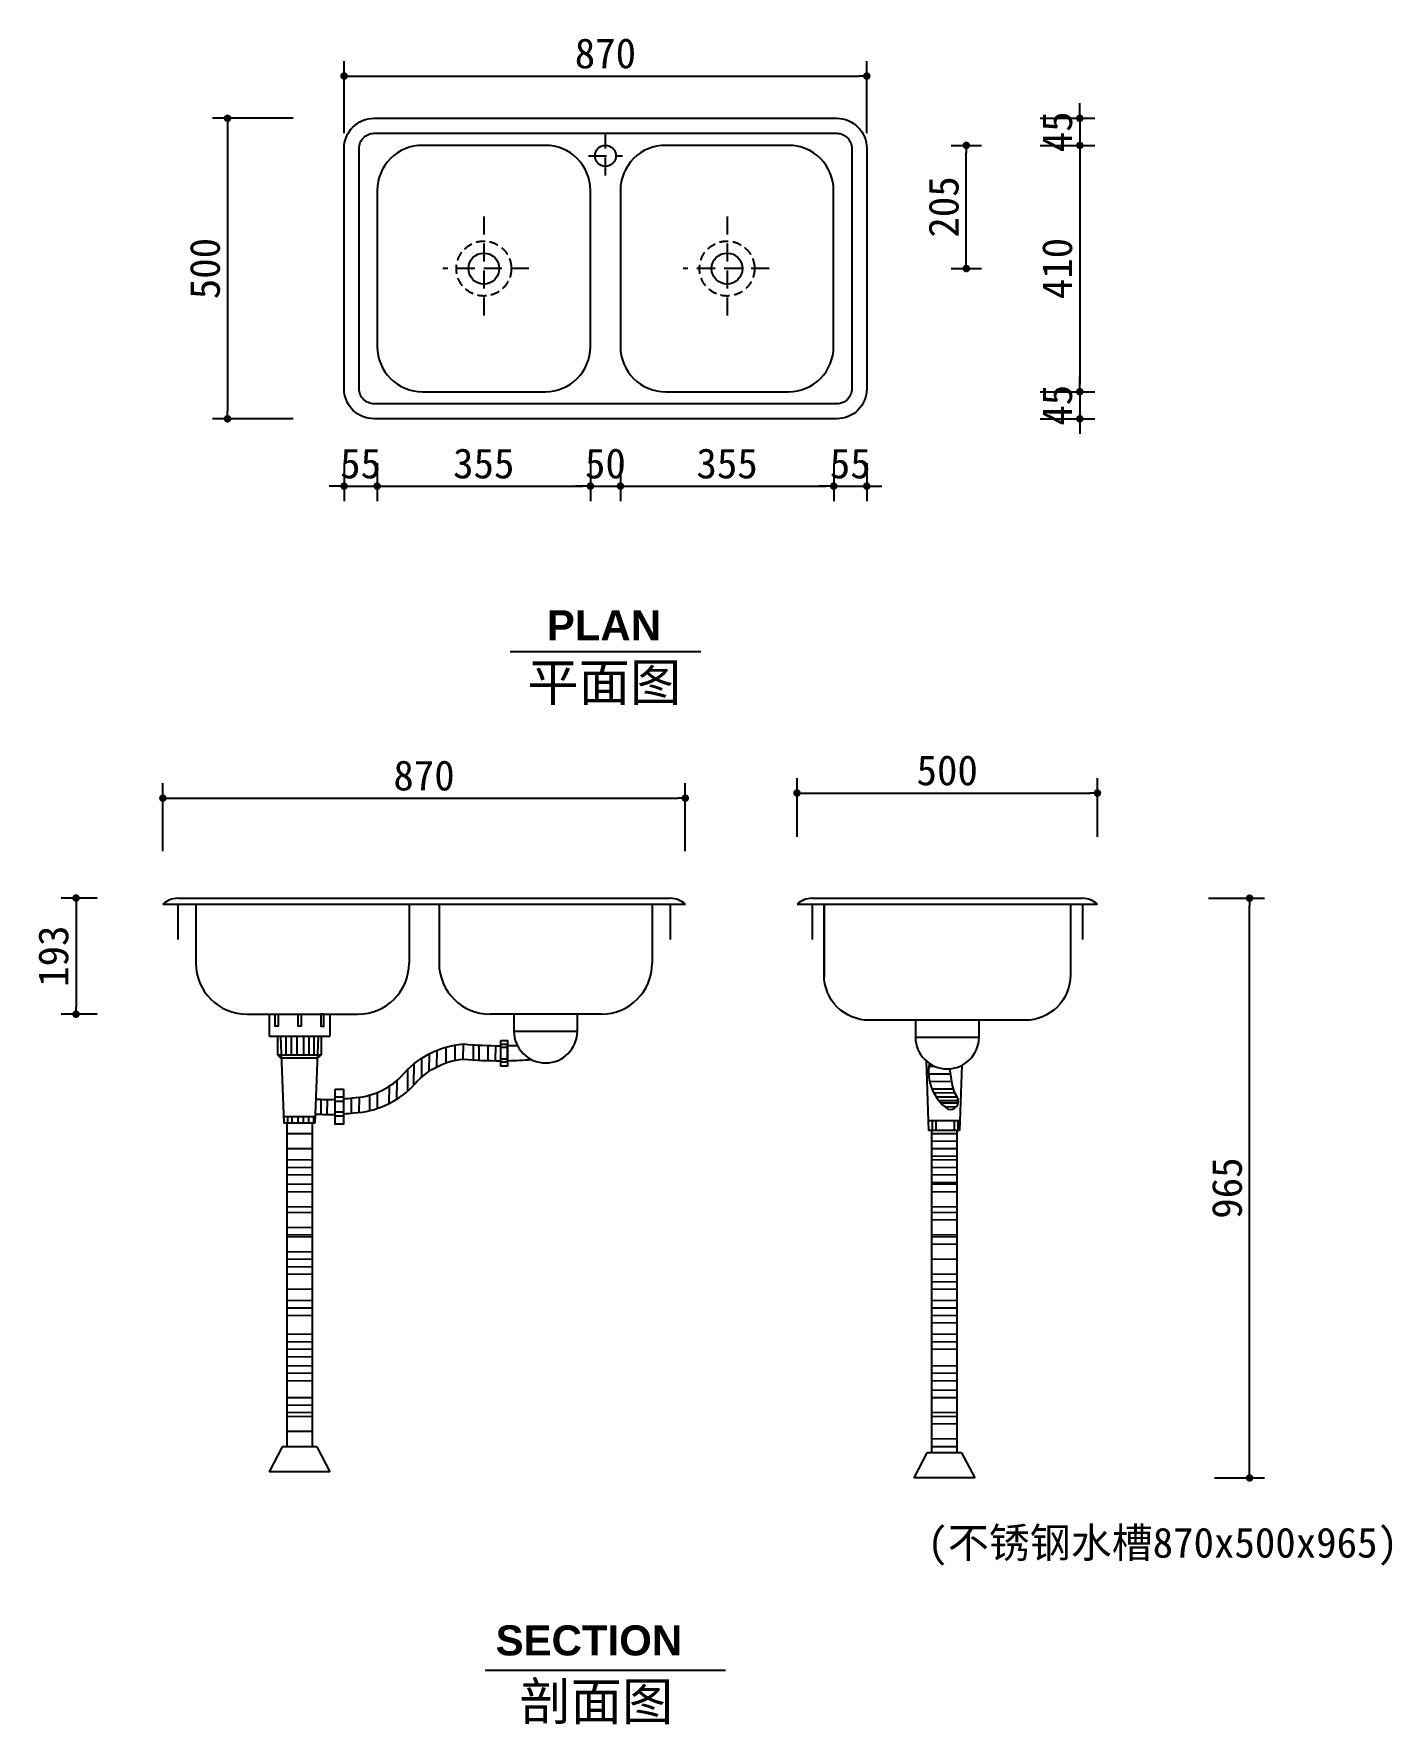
# Model space of a CAD drawing. Extents: x 378 to 2639, y 775 to 3587.
import ezdxf

# ---------------------------------------------------------------- set-up
doc = ezdxf.new("R2010")
doc.units = 0
doc.header["$MEASUREMENT"] = 0
doc.linetypes.add('DASHEDX2', pattern=[1.5, 1, -0.5])
doc.layers.get('0').update_dxf_attribs({"linetype": 'CONTINUOUS'})
doc.layers.get('DEFPOINTS').update_dxf_attribs({"linetype": 'CONTINUOUS'})
for name, color, linetype in [('3', 3, 'CONTINUOUS'), ('4', 4, 'CONTINUOUS'), ('7', 7, 'CONTINUOUS'), ('DIM', 3, 'CONTINUOUS'), ('TEXT', 3, 'CONTINUOUS')]:
    doc.layers.add(name, color=color, linetype=linetype)
doc.styles.add('HT', font='swisseb.ttf')
doc.styles.add('HZ', font='simfang.ttf')
doc.dimstyles.get("Standard").update_dxf_attribs({"dimscale": 50, "dimtxt": 2, "dimasz": 1, "dimexe": 1, "dimexo": 1, "dimgap": 0, "dimtad": 1, "dimtoh": 1, "dimdec": 0, "dimzin": 0, "dimtxsty": 'HZ', "dimblk1": 'DOT', "dimblk2": 'DOT', "dimsah": 1, "dimcen": 0, "dimazin": 3, "dimtfac": 0.5, "dimtdec": 0, "dimtix": 1, "dimtmove": 0, "dimatfit": 3, "dimtolj": 1, "dimtzin": 0})

# ---------------------------------------------------------------- blocks, each defined once
blk = doc.blocks.new('_DOT')
at = {"color": 0, "linetype": 'BYBLOCK'}
blk.add_line((-0.5, 0), (-1, 0), dxfattribs=at)
at = {"color": 0, "linetype": 'BYBLOCK', "const_width": 0.5}
blk.add_lwpolyline([(-0.25, 0, 1), (0.25, 0, 1)], format="xyb", close=True, dxfattribs=at)
blk = doc.blocks.new('*D1')
at = {"linetype": 'BYBLOCK'}
for p, q in [((894.2, 3421.9), (894.2, 3542.2)), ((906.7, 3517.2), (1751.7, 3517.2)), ((1764.2, 3421.9), (1764.2, 3542.2))]:
    blk.add_line(p, q, dxfattribs=at)
at = {"layer": 'DEFPOINTS', "color": 0, "linetype": 'BYBLOCK'}
for p in [(1764.2, 3517.2), (894.2, 3396.9), (1764.2, 3396.9)]:
    blk.add_point(p, dxfattribs=at)
at = {"linetype": 'BYBLOCK', "xscale": 12.5, "yscale": 12.5, "zscale": 12.5, "rotation": 180}
blk.add_blockref('_DOT', (894.2, 3517.2), dxfattribs=at)
at = {"linetype": 'BYBLOCK', "xscale": 12.5, "yscale": 12.5, "zscale": 12.5}
blk.add_blockref('_DOT', (1764.2, 3517.2), dxfattribs=at)
at = {"linetype": 'BYBLOCK', "insert": (1329.2, 3554.7), "char_height": 50, "attachment_point": 5, "style": 'HZ'}
blk.add_mtext('\\A1;870', dxfattribs=at)
blk = doc.blocks.new('*D13')
at = {"linetype": 'BYBLOCK'}
for p, q in [((592.6, 2227.5), (592.6, 2340.7)), ((1462.1, 2227.5), (1462.1, 2340.7)), ((605.1, 2315.7), (1449.6, 2315.7))]:
    blk.add_line(p, q, dxfattribs=at)
at = {"layer": 'DEFPOINTS', "color": 0, "linetype": 'BYBLOCK'}
for p in [(1462.1, 2315.7), (592.6, 2202.5), (1462.1, 2202.5)]:
    blk.add_point(p, dxfattribs=at)
at = {"linetype": 'BYBLOCK', "xscale": 12.5, "yscale": 12.5, "zscale": 12.5, "rotation": 180}
blk.add_blockref('_DOT', (592.6, 2315.7), dxfattribs=at)
at = {"linetype": 'BYBLOCK', "xscale": 12.5, "yscale": 12.5, "zscale": 12.5}
blk.add_blockref('_DOT', (1462.1, 2315.7), dxfattribs=at)
at = {"linetype": 'BYBLOCK', "insert": (1027.3, 2353.2), "char_height": 50, "attachment_point": 5, "style": 'HZ'}
blk.add_mtext('\\A1;870', dxfattribs=at)
blk = doc.blocks.new('*D8')
at = {"linetype": 'BYBLOCK'}
for p, q in [((1304.2, 2873.2), (1304.2, 2809.9)), ((961.7, 2834.9), (1291.7, 2834.9))]:
    blk.add_line(p, q, dxfattribs=at)
at = {"layer": 'DEFPOINTS', "color": 0, "linetype": 'BYBLOCK'}
for p in [(949.2, 2898.2), (1304.2, 2898.2), (1304.2, 2834.9)]:
    blk.add_point(p, dxfattribs=at)
at = {"linetype": 'BYBLOCK', "xscale": 12.5, "yscale": 12.5, "zscale": 12.5, "rotation": 180}
blk.add_blockref('_DOT', (949.2, 2834.9), dxfattribs=at)
at = {"linetype": 'BYBLOCK', "xscale": 12.5, "yscale": 12.5, "zscale": 12.5}
blk.add_blockref('_DOT', (1304.2, 2834.9), dxfattribs=at)
at = {"linetype": 'BYBLOCK', "insert": (1126.7, 2872.4), "char_height": 50, "attachment_point": 5, "style": 'HZ'}
blk.add_mtext('\\A1;355', dxfattribs=at)
blk = doc.blocks.new('*D5')
at = {"linetype": 'BYBLOCK'}
for p, q in [((809.4, 3446.9), (675.3, 3446.9)), ((700.3, 3434.4), (700.3, 2959.4)), ((809.4, 2946.9), (675.3, 2946.9))]:
    blk.add_line(p, q, dxfattribs=at)
at = {"layer": 'DEFPOINTS', "color": 0, "linetype": 'BYBLOCK'}
for p in [(834.4, 3446.9), (700.3, 2946.9), (834.4, 2946.9)]:
    blk.add_point(p, dxfattribs=at)
at = {"linetype": 'BYBLOCK', "xscale": 12.5, "yscale": 12.5, "zscale": 12.5}
for p, rotation in [((700.3, 3446.9), 90), ((700.3, 2946.9), 270)]:
    blk.add_blockref('_DOT', p, dxfattribs=dict(at, rotation=rotation))
at = {"linetype": 'BYBLOCK', "insert": (662.8, 3196.9), "char_height": 50, "attachment_point": 5, "rotation": 90, "style": 'HZ'}
blk.add_mtext('\\A1;500', dxfattribs=at)
blk = doc.blocks.new('*D7')
at = {"linetype": 'BYBLOCK'}
for p, q in [((894.2, 2873.2), (894.2, 2809.9)), ((949.2, 2873.2), (949.2, 2809.9)), ((881.7, 2834.9), (869.2, 2834.9)), ((894.2, 2834.9), (949.2, 2834.9)), ((961.7, 2834.9), (974.2, 2834.9))]:
    blk.add_line(p, q, dxfattribs=at)
at = {"layer": 'DEFPOINTS', "color": 0, "linetype": 'BYBLOCK'}
for p in [(894.2, 2898.2), (949.2, 2898.2), (949.2, 2834.9)]:
    blk.add_point(p, dxfattribs=at)
at = {"linetype": 'BYBLOCK', "xscale": 12.5, "yscale": 12.5, "zscale": 12.5}
blk.add_blockref('_DOT', (894.2, 2834.9), dxfattribs=at)
at = {"linetype": 'BYBLOCK', "xscale": 12.5, "yscale": 12.5, "zscale": 12.5, "rotation": 180}
blk.add_blockref('_DOT', (949.2, 2834.9), dxfattribs=at)
at = {"linetype": 'BYBLOCK', "insert": (921.7, 2872.4), "char_height": 50, "attachment_point": 5, "style": 'HZ'}
blk.add_mtext('\\A1;55', dxfattribs=at)
blk = doc.blocks.new('*D15')
at = {"linetype": 'BYBLOCK'}
for p, q in [((2332.9, 2149.2), (2426.4, 2149.2)), ((2401.4, 1197.1), (2401.4, 2136.7)), ((2342.9, 1184.6), (2426.4, 1184.6))]:
    blk.add_line(p, q, dxfattribs=at)
at = {"layer": 'DEFPOINTS', "color": 0, "linetype": 'BYBLOCK'}
for p in [(2307.9, 2149.2), (2401.4, 2149.2), (2317.9, 1184.6)]:
    blk.add_point(p, dxfattribs=at)
at = {"linetype": 'BYBLOCK', "xscale": 12.5, "yscale": 12.5, "zscale": 12.5}
for p, rotation in [((2401.4, 2149.2), 90), ((2401.4, 1184.6), 270)]:
    blk.add_blockref('_DOT', p, dxfattribs=dict(at, rotation=rotation))
at = {"linetype": 'BYBLOCK', "insert": (2363.9, 1666.9), "char_height": 50, "attachment_point": 5, "rotation": 90, "style": 'HZ'}
blk.add_mtext('\\A1;965', dxfattribs=at)
blk = doc.blocks.new('*D12')
at = {"linetype": 'BYBLOCK'}
for p, q in [((1648.1, 2251.6), (1648.1, 2349.2)), ((2148.1, 2251.6), (2148.1, 2349.2)), ((1660.6, 2324.2), (2135.6, 2324.2))]:
    blk.add_line(p, q, dxfattribs=at)
at = {"layer": 'DEFPOINTS', "color": 0, "linetype": 'BYBLOCK'}
for p in [(2148.1, 2324.2), (1648.1, 2226.6), (2148.1, 2226.6)]:
    blk.add_point(p, dxfattribs=at)
at = {"linetype": 'BYBLOCK', "xscale": 12.5, "yscale": 12.5, "zscale": 12.5, "rotation": 180}
blk.add_blockref('_DOT', (1648.1, 2324.2), dxfattribs=at)
at = {"linetype": 'BYBLOCK', "xscale": 12.5, "yscale": 12.5, "zscale": 12.5}
blk.add_blockref('_DOT', (2148.1, 2324.2), dxfattribs=at)
at = {"linetype": 'BYBLOCK', "insert": (1898.1, 2361.7), "char_height": 50, "attachment_point": 5, "style": 'HZ'}
blk.add_mtext('\\A1;500', dxfattribs=at)
blk = doc.blocks.new('*D10')
at = {"linetype": 'BYBLOCK'}
for p, q in [((1354.2, 2873.2), (1354.2, 2809.9)), ((1709.2, 2873.2), (1709.2, 2809.9)), ((1366.7, 2834.9), (1696.7, 2834.9))]:
    blk.add_line(p, q, dxfattribs=at)
at = {"layer": 'DEFPOINTS', "color": 0, "linetype": 'BYBLOCK'}
for p in [(1354.2, 2898.2), (1709.2, 2898.2), (1709.2, 2834.9)]:
    blk.add_point(p, dxfattribs=at)
at = {"linetype": 'BYBLOCK', "xscale": 12.5, "yscale": 12.5, "zscale": 12.5, "rotation": 180}
blk.add_blockref('_DOT', (1354.2, 2834.9), dxfattribs=at)
at = {"linetype": 'BYBLOCK', "xscale": 12.5, "yscale": 12.5, "zscale": 12.5}
blk.add_blockref('_DOT', (1709.2, 2834.9), dxfattribs=at)
at = {"linetype": 'BYBLOCK', "insert": (1531.7, 2872.4), "char_height": 50, "attachment_point": 5, "style": 'HZ'}
blk.add_mtext('\\A1;355', dxfattribs=at)
blk = doc.blocks.new('*D9')
at = {"linetype": 'BYBLOCK'}
for p, q in [((1354.2, 2873.2), (1354.2, 2809.9)), ((1291.7, 2834.9), (1279.2, 2834.9)), ((1304.2, 2834.9), (1354.2, 2834.9)), ((1366.7, 2834.9), (1379.2, 2834.9))]:
    blk.add_line(p, q, dxfattribs=at)
at = {"layer": 'DEFPOINTS', "color": 0, "linetype": 'BYBLOCK'}
for p in [(1304.2, 2898.2), (1354.2, 2898.2), (1354.2, 2834.9)]:
    blk.add_point(p, dxfattribs=at)
at = {"linetype": 'BYBLOCK', "xscale": 12.5, "yscale": 12.5, "zscale": 12.5}
blk.add_blockref('_DOT', (1304.2, 2834.9), dxfattribs=at)
at = {"linetype": 'BYBLOCK', "xscale": 12.5, "yscale": 12.5, "zscale": 12.5, "rotation": 180}
blk.add_blockref('_DOT', (1354.2, 2834.9), dxfattribs=at)
at = {"linetype": 'BYBLOCK', "insert": (1329.2, 2872.4), "char_height": 50, "attachment_point": 5, "style": 'HZ'}
blk.add_mtext('\\A1;50', dxfattribs=at)
blk = doc.blocks.new('*D11')
at = {"linetype": 'BYBLOCK'}
for p, q in [((1709.2, 2873.2), (1709.2, 2809.9)), ((1764.2, 2873.2), (1764.2, 2809.9)), ((1696.7, 2834.9), (1684.2, 2834.9)), ((1709.2, 2834.9), (1764.2, 2834.9)), ((1776.7, 2834.9), (1789.2, 2834.9))]:
    blk.add_line(p, q, dxfattribs=at)
at = {"layer": 'DEFPOINTS', "color": 0, "linetype": 'BYBLOCK'}
for p in [(1709.2, 2898.2), (1764.2, 2898.2), (1764.2, 2834.9)]:
    blk.add_point(p, dxfattribs=at)
at = {"linetype": 'BYBLOCK', "xscale": 12.5, "yscale": 12.5, "zscale": 12.5}
blk.add_blockref('_DOT', (1709.2, 2834.9), dxfattribs=at)
at = {"linetype": 'BYBLOCK', "xscale": 12.5, "yscale": 12.5, "zscale": 12.5, "rotation": 180}
blk.add_blockref('_DOT', (1764.2, 2834.9), dxfattribs=at)
at = {"linetype": 'BYBLOCK', "insert": (1736.7, 2872.4), "char_height": 50, "attachment_point": 5, "style": 'HZ'}
blk.add_mtext('\\A1;55', dxfattribs=at)
blk = doc.blocks.new('*D4')
at = {"linetype": 'BYBLOCK'}
for p, q in [((2118.8, 3004.4), (2118.8, 3016.9)), ((2118.8, 2991.9), (2118.8, 2946.9)), ((2052.7, 2946.9), (2143.8, 2946.9)), ((2118.8, 2934.4), (2118.8, 2921.9))]:
    blk.add_line(p, q, dxfattribs=at)
at = {"layer": 'DEFPOINTS', "color": 0, "linetype": 'BYBLOCK'}
for p in [(2027.7, 2991.9), (2027.7, 2946.9), (2118.8, 2946.9)]:
    blk.add_point(p, dxfattribs=at)
at = {"linetype": 'BYBLOCK', "xscale": 12.5, "yscale": 12.5, "zscale": 12.5}
for p, rotation in [((2118.8, 2991.9), 270), ((2118.8, 2946.9), 90)]:
    blk.add_blockref('_DOT', p, dxfattribs=dict(at, rotation=rotation))
at = {"linetype": 'BYBLOCK', "insert": (2081.3, 2969.4), "char_height": 50, "attachment_point": 5, "rotation": 90, "style": 'HZ'}
blk.add_mtext('\\A1;45', dxfattribs=at)
blk = doc.blocks.new('*D3')
at = {"linetype": 'BYBLOCK'}
for p, q in [((2118.8, 3389.4), (2118.8, 3004.4)), ((2052.7, 2991.9), (2143.8, 2991.9))]:
    blk.add_line(p, q, dxfattribs=at)
at = {"layer": 'DEFPOINTS', "color": 0, "linetype": 'BYBLOCK'}
for p in [(2027.7, 3401.9), (2027.7, 2991.9), (2118.8, 2991.9)]:
    blk.add_point(p, dxfattribs=at)
at = {"linetype": 'BYBLOCK', "xscale": 12.5, "yscale": 12.5, "zscale": 12.5}
for p, rotation in [((2118.8, 3401.9), 90), ((2118.8, 2991.9), 270)]:
    blk.add_blockref('_DOT', p, dxfattribs=dict(at, rotation=rotation))
at = {"linetype": 'BYBLOCK', "insert": (2081.3, 3196.9), "char_height": 50, "attachment_point": 5, "rotation": 90, "style": 'HZ'}
blk.add_mtext('\\A1;410', dxfattribs=at)
blk = doc.blocks.new('*D2')
at = {"linetype": 'BYBLOCK'}
for p, q in [((2118.8, 3459.4), (2118.8, 3471.9)), ((2052.7, 3446.9), (2143.8, 3446.9)), ((2118.8, 3446.9), (2118.8, 3401.9)), ((2052.7, 3401.9), (2143.8, 3401.9)), ((2118.8, 3389.4), (2118.8, 3376.9))]:
    blk.add_line(p, q, dxfattribs=at)
at = {"layer": 'DEFPOINTS', "color": 0, "linetype": 'BYBLOCK'}
for p in [(2027.7, 3446.9), (2027.7, 3401.9), (2118.8, 3401.9)]:
    blk.add_point(p, dxfattribs=at)
at = {"linetype": 'BYBLOCK', "xscale": 12.5, "yscale": 12.5, "zscale": 12.5}
for p, rotation in [((2118.8, 3446.9), 270), ((2118.8, 3401.9), 90)]:
    blk.add_blockref('_DOT', p, dxfattribs=dict(at, rotation=rotation))
at = {"linetype": 'BYBLOCK', "insert": (2081.3, 3424.4), "char_height": 50, "attachment_point": 5, "rotation": 90, "style": 'HZ'}
blk.add_mtext('\\A1;45', dxfattribs=at)
blk = doc.blocks.new('*D6')
at = {"linetype": 'BYBLOCK'}
for p, q in [((1904.8, 3401.9), (1954.9, 3401.9)), ((1929.9, 3209.4), (1929.9, 3389.4)), ((1904.8, 3196.9), (1954.9, 3196.9))]:
    blk.add_line(p, q, dxfattribs=at)
at = {"layer": 'DEFPOINTS', "color": 0, "linetype": 'BYBLOCK'}
for p in [(1879.8, 3401.9), (1929.9, 3401.9), (1879.8, 3196.9)]:
    blk.add_point(p, dxfattribs=at)
at = {"linetype": 'BYBLOCK', "xscale": 12.5, "yscale": 12.5, "zscale": 12.5}
for p, rotation in [((1929.9, 3401.9), 90), ((1929.9, 3196.9), 270)]:
    blk.add_blockref('_DOT', p, dxfattribs=dict(at, rotation=rotation))
at = {"linetype": 'BYBLOCK', "insert": (1892.4, 3299.4), "char_height": 50, "attachment_point": 5, "rotation": 90, "style": 'HZ'}
blk.add_mtext('\\A1;205', dxfattribs=at)
blk = doc.blocks.new('*D14')
at = {"linetype": 'BYBLOCK'}
for p, q in [((483.2, 2149.5), (423.1, 2149.5)), ((448.1, 2137), (448.1, 1968.7)), ((483.2, 1956.2), (423.1, 1956.2))]:
    blk.add_line(p, q, dxfattribs=at)
at = {"layer": 'DEFPOINTS', "color": 0, "linetype": 'BYBLOCK'}
for p in [(508.2, 2149.5), (448.1, 1956.2), (508.2, 1956.2)]:
    blk.add_point(p, dxfattribs=at)
at = {"linetype": 'BYBLOCK', "xscale": 12.5, "yscale": 12.5, "zscale": 12.5}
for p, rotation in [((448.1, 2149.5), 90), ((448.1, 1956.2), 270)]:
    blk.add_blockref('_DOT', p, dxfattribs=dict(at, rotation=rotation))
at = {"linetype": 'BYBLOCK', "insert": (410.6, 2052.8), "char_height": 50, "attachment_point": 5, "rotation": 90, "style": 'HZ'}
blk.add_mtext('\\A1;193', dxfattribs=at)

msp = doc.modelspace()

# ---------------------------------------------------------------- linework, layer by layer
at = {"layer": '3', "linetype": 'DASHEDX2', "ltscale": 30}
for p, q in [((1329.2, 3351.5), (1329.2, 3421.9)), ((1301, 3384.4), (1357.8, 3384.4)), ((1126.8, 3283.7), (1126.8, 3106.8)), ((1531.6, 3283.7), (1531.6, 3106.8)), ((1201.9, 3196.9), (1058.8, 3196.9)), ((1601.6, 3196.9), (1458.4, 3196.9))]:
    msp.add_line(p, q, dxfattribs=at)
at = {"layer": '3'}
for p, q in [((797.3, 1919.9), (797.2, 1888.6)), ((806, 1919.9), (806, 1888.6)), ((815.3, 1919.9), (815.3, 1888.6)), ((826.4, 1919.9), (826.4, 1888.6)), ((835.4, 1919.9), (835.3, 1888.6)), ((843.6, 1919.9), (843.6, 1888.6)), ((1036, 1861.3), (1036.3, 1890.4)), ((1048.6, 1868.6), (1048.9, 1894.6)), ((1064.1, 1875.2), (1064.4, 1901.5)), ((1079, 1879.4), (1079.2, 1904.1)), ((1092.7, 1881.5), (1093, 1906.7)), ((1109.5, 1880.3), (1109.8, 1906.1)), ((1118.9, 1879.7), (1119.1, 1905.3)), ((1133.8, 1879.1), (1134.1, 1904.1)), ((1146.3, 1878.8), (1146.6, 1903.8)), ((1154.9, 1906.4), (1166.4, 1906.4)), ((1154.9, 1901.6), (1166.4, 1901.6)), ((1000.2, 1828.3), (1000.6, 1864.6)), ((1010.5, 1838.7), (1010.8, 1873.8)), ((1023.5, 1851.8), (1023.9, 1883.2)), ((1154.9, 1881.8), (1166.4, 1881.8)), ((1155.1, 1876.8), (1166.4, 1876.8)), ((1867.1, 1857.1), (1903.6, 1856.8)), ((1867.7, 1869.6), (1877.2, 1869.5)), ((969.5, 1807.7), (969.8, 1836.6)), ((982.1, 1814.8), (982.4, 1845.6)), ((1868.7, 1844.7), (1905.7, 1844.3)), ((1872.5, 1832.1), (1908.6, 1831.8)), ((855.9, 1789.6), (856.2, 1814.7)), ((866.1, 1789.4), (866.4, 1814.4)), ((879.2, 1819), (893.5, 1819)), ((879.2, 1811.8), (893.5, 1811.8)), ((906.6, 1791.6), (906.8, 1816.8)), ((919.5, 1792.8), (919.8, 1818)), ((936.9, 1795.8), (937.1, 1821.7)), ((949.8, 1799.5), (950.1, 1826.3)), ((1875.4, 1825.9), (1910.9, 1825.5)), ((1879.3, 1819), (1914.6, 1818.6)), ((1883.9, 1812.7), (1915.6, 1812.4)), ((1887.3, 1808.8), (1915.4, 1808.5)), ((1893.8, 1802.5), (1912.9, 1802.3)), ((800, 1786.1), (799.9, 1775)), ((807.5, 1786.1), (807.5, 1775)), ((817.4, 1786.1), (817.4, 1775)), ((826.2, 1786.1), (826.2, 1775)), ((835.1, 1786.1), (835.1, 1775)), ((843.4, 1786.1), (843.4, 1775)), ((879.2, 1793.9), (893.5, 1793.9)), ((879.4, 1787.1), (893.7, 1787.1)), ((1873.1, 1779.4), (1873, 1762.7)), ((1878.9, 1779.4), (1878.9, 1762.7)), ((1909.7, 1779.4), (1909.7, 1762.7)), ((1915.6, 1779.4), (1915.6, 1762.7)), ((799.1, 1758), (841, 1757.5)), ((1872.2, 1758), (1914.1, 1757.5)), ((1872.2, 1745.5), (1914.1, 1745.1)), ((799.1, 1733), (841, 1732.6)), ((1872.2, 1733), (1914.1, 1732.6)), ((1872.2, 1720.5), (1914.1, 1720.1)), ((799.1, 1714.3), (841, 1713.9)), ((799.1, 1701.8), (841, 1701.4)), ((799.1, 1689.3), (841, 1688.9)), ((1872.2, 1714.3), (1914.1, 1713.9)), ((1872.2, 1701.8), (1914.1, 1701.4)), ((1872.2, 1689.3), (1914.1, 1688.9)), ((799.1, 1673.8), (841, 1673.3)), ((799.1, 1661.3), (841, 1660.8)), ((1872.2, 1676.9), (1914.1, 1676.4)), ((1872.2, 1673.8), (1914.1, 1673.3)), ((1872.2, 1661.3), (1914.1, 1660.8)), ((799.1, 1636.3), (841, 1635.9)), ((1872.2, 1636.3), (1914.1, 1635.9)), ((799.1, 1627), (841, 1626.5)), ((1872.2, 1627), (1914.1, 1626.5)), ((1872.2, 1614.5), (1914.1, 1614.1)), ((799.1, 1602), (841, 1601.6)), ((799.1, 1589.5), (841, 1589.1)), ((799.1, 1586.4), (841, 1586)), ((1872.2, 1589.5), (1914.1, 1589.1)), ((1872.2, 1586.4), (1914.1, 1586)), ((799.1, 1561.5), (841, 1561)), ((799.1, 1549), (841, 1548.6)), ((1872.2, 1574), (1914.1, 1573.5)), ((1872.2, 1549), (1914.1, 1548.6)), ((799.1, 1536.5), (841, 1536.1)), ((799.1, 1524), (841, 1523.6)), ((1872.2, 1524), (1914.1, 1523.6)), ((799.1, 1499.1), (841, 1498.7)), ((1872.2, 1511.6), (1914.1, 1511.1)), ((1872.2, 1499.1), (1914.1, 1498.7)), ((799.1, 1480.4), (841, 1479.9)), ((799.1, 1467.9), (841, 1467.5)), ((1872.2, 1480.4), (1914.1, 1479.9)), ((1872.2, 1467.9), (1914.1, 1467.5)), ((799.1, 1455.4), (841, 1455)), ((1872.2, 1455.4), (1914.1, 1455)), ((1872.2, 1443), (1914.1, 1442.5)), ((799.1, 1424.2), (841, 1423.8)), ((799.1, 1411.8), (841, 1411.3)), ((1872.2, 1424.2), (1914.1, 1423.8)), ((1872.2, 1411.8), (1914.1, 1411.3)), ((799.1, 1399.3), (841, 1398.9)), ((799.1, 1386.8), (841, 1386.4)), ((1872.2, 1399.3), (1914.1, 1398.9)), ((799.1, 1371.7), (841, 1371.3)), ((799.1, 1359.3), (841, 1358.8)), ((1872.2, 1371.7), (1914.1, 1371.3)), ((1872.2, 1359.3), (1914.1, 1358.8)), ((799.1, 1346.8), (841, 1346.4)), ((1872.2, 1346.8), (1914.1, 1346.4)), ((1872.2, 1331.2), (1914.1, 1330.8)), ((799.1, 1318.7), (841, 1318.3)), ((799.1, 1306.3), (841, 1305.8)), ((1872.2, 1318.7), (1914.1, 1318.3)), ((799.1, 1293.8), (841, 1293.3)), ((799.1, 1287.5), (841, 1287.1)), ((1872.2, 1293.8), (1914.1, 1293.3)), ((1872.2, 1287.5), (1914.1, 1287.1)), ((1872.2, 1275.1), (1914.1, 1274.6)), ((799.1, 1262.6), (841, 1262.2)), ((1872.2, 1250.1), (1914.1, 1249.7)), ((1914.1, 1236.3), (1872.2, 1236.3))]:
    msp.add_line(p, q, dxfattribs=at)
msp.add_lwpolyline([(944.2, 3421.9), (1714.2, 3421.9, -0.414214), (1739.2, 3396.9), (1739.2, 2996.9, -0.414214), (1714.2, 2971.9), (944.2, 2971.9, -0.414214), (919.2, 2996.9), (919.2, 3396.9, -0.414214)], format="xyb", close=True, dxfattribs=at)
for points in [[(779.7, 1956.2), (784.7, 1956.2), (784.7, 1936.4), (779.7, 1936.4)], [(817.6, 1956.2), (822.7, 1956.2), (822.7, 1936.4), (817.6, 1936.4)], [(860.7, 1956.2), (855.6, 1956.2), (855.6, 1936.4), (860.7, 1936.4)]]:
    msp.add_lwpolyline(points, close=True, dxfattribs=at)
for centre, radius in [((1329.2, 3384.4), 17.5), ((1126.8, 3196.9), 25.7), ((1531.6, 3196.9), 25.7)]:
    msp.add_circle(centre, radius, dxfattribs=at)
at = {"layer": '3', "linetype": 'DASHEDX2', "ltscale": 15}
for centre in [(1126.8, 3196.9), (1531.6, 3196.9)]:
    msp.add_circle(centre, 45.7, dxfattribs=at)
at = {"layer": '4'}
for p, q in [((617.3, 2139.2), (617.3, 2080.7)), ((647.6, 2139.2), (647.6, 2041.2)), ((1002.3, 2139.2), (1002.3, 2041.2)), ((1052.3, 2139.2), (1052.3, 2041.2)), ((1407.1, 2139.2), (1407.1, 2041.2)), ((1437, 2139.2), (1437, 2080.7)), ((1673.1, 2139.2), (1673.1, 2080.7)), ((1693.1, 2139.2), (1693.1, 2018.6)), ((2103.1, 2139.2), (2103.1, 2018.6)), ((2123.1, 2139.2), (2123.1, 2080.7)), ((732.6, 1956.2), (917.3, 1956.2)), ((769.7, 1956.2), (769.7, 1919.9)), ((870.7, 1956.2), (870.7, 1919.9)), ((1322.1, 1956.2), (1137.3, 1956.2)), ((769.7, 1919.9), (870.7, 1919.9))]:
    msp.add_line(p, q, dxfattribs=at)
msp.add_lwpolyline([(1693.1, 2139.2), (2103.1, 2139.2), (2103.1, 2021.2, -0.414214), (2028.1, 1946.2), (1768.1, 1946.2, -0.414214), (1693.1, 2021.2)], format="xyb", close=True, dxfattribs=at)
for centre, start, end in [((732.6, 2041.2), 180, 270), ((917.3, 2041.2), 270, 0), ((1137.3, 2041.2), 180, 270), ((1322.1, 2041.2), 270, 0)]:
    msp.add_arc(centre, 85, start, end, dxfattribs=at)
at = {"layer": '7'}
for p, q in [((592.6, 2139.2), (1462.3, 2139.2)), ((617.3, 2149.2), (1437.1, 2149.2)), ((1648.1, 2139.2), (2148.1, 2139.2)), ((1672.8, 2149.2), (2123.3, 2149.2)), ((783.6, 1919.9), (783.6, 1888.6)), ((788.6, 1919.9), (794.1, 1775)), ((850.9, 1919.9), (845.7, 1775)), ((855.9, 1919.9), (855.9, 1888.6)), ((1176.8, 1928.1), (1282.6, 1928.1)), ((1845.2, 1918.1), (1951, 1918.1)), ((783.6, 1888.6), (855.9, 1888.6)), ((783.6, 1888.6), (788.6, 1883.6)), ((855.9, 1888.6), (850.9, 1883.6)), ((1166.4, 1875.2), (1166.4, 1904.1)), ((788.6, 1883.6), (850.9, 1883.6)), ((1862.9, 1878.6), (1867.2, 1762.7)), ((1922.6, 1871.2), (1918.8, 1762.7)), ((793.5, 1786.1), (846.2, 1786.1)), ((845.7, 1775), (794.1, 1775)), ((799.1, 1775), (799.1, 1236.3)), ((841, 1774), (841, 1236.3)), ((1866.7, 1779.4), (1919.3, 1779.4)), ((1918.8, 1762.7), (1867.2, 1762.7)), ((1872.2, 1762.7), (1872.2, 1226.3)), ((1914.1, 1762.7), (1914.1, 1226.3)), ((791.1, 1236.3), (769.7, 1194.6)), ((849, 1236.3), (791.1, 1236.3)), ((849, 1236.3), (870.7, 1194.6)), ((1864.2, 1226.3), (1842.8, 1184.6)), ((1922.1, 1226.3), (1864.2, 1226.3)), ((1922.1, 1226.3), (1943.8, 1184.6)), ((870.7, 1194.6), (769.7, 1194.6)), ((1943.8, 1184.6), (1842.8, 1184.6))]:
    msp.add_line(p, q, dxfattribs=at)
for points in [[(944.2, 3446.9), (1714.2, 3446.9, -0.414214), (1764.2, 3396.9), (1764.2, 2996.9, -0.414214), (1714.2, 2946.9), (944.2, 2946.9, -0.414214), (894.2, 2996.9), (894.2, 3396.9, -0.414214)], [(1304.2, 3066.9), (1304.2, 3326.9, 0.414214), (1229.2, 3401.9), (1024.5, 3401.9, 0.414214), (949.5, 3326.9), (949.5, 3066.9, 0.414214), (1024.5, 2991.9), (1229.2, 2991.9, 0.414214)], [(1634, 2991.9, 0.414214), (1709, 3066.9), (1709, 3326.9, 0.414214), (1634, 3401.9), (1429.2, 3401.9, 0.414214), (1354.2, 3326.9), (1354.2, 3066.9, 0.414214), (1429.2, 2991.9)]]:
    msp.add_lwpolyline(points, format="xyb", close=True, dxfattribs=at)
for points in [[(1176.8, 1928.1), (1282.6, 1928.1), (1282.6, 1956.2), (1176.8, 1956.2)], [(1845.2, 1918.1), (1951, 1918.1), (1951, 1946.2), (1845.2, 1946.2)], [(1154.9, 1912.6), (1166.4, 1912.6), (1166.4, 1869.6), (1154.9, 1869.6)], [(879.2, 1831.3), (893.5, 1831.3), (893.5, 1773.2), (879.2, 1773.2)]]:
    msp.add_lwpolyline(points, close=True, dxfattribs=at)
for points in [[(893.5, 1815.4, 0.01304), (908.3, 1817, 0.186903), (989.2, 1852.3, -0.203767), (1093, 1906.7, 0.025179), (1154.9, 1903.8, 0.024435)], [(893.5, 1790.4, 0.013757), (910.5, 1792.1, 0.187374), (1007.8, 1835.5, -0.201932), (1093, 1881.6, 0.024263), (1154.9, 1878.8, 0.023547)]]:
    msp.add_lwpolyline(points, format="xyb", dxfattribs=at)
msp.add_lwpolyline([(1915.1, 1817.7), (1912.7, 1821.8), (1910.8, 1825.8), (1909.2, 1829.8), (1908, 1833.6), (1907, 1837.4), (1906.2, 1841.1), (1905.6, 1844.7), (1905, 1848.2), (1904.4, 1851.7), (1903.9, 1855.1), (1903.4, 1858.5), (1902.9, 1861.9), (1902.5, 1865.2)], dxfattribs=at)
for centre, radius, start, end in [((617.4, 2113.3), 35.8, 90.1181, 133.8568), ((1437.3, 2113.3), 35.8, 46.1432, 89.8819), ((1672.9, 2113.3), 35.8, 90.1181, 133.8568), ((2123.3, 2113.3), 35.8, 46.1432, 89.8819), ((1229.7, 1928.1), 52.9, 180, 0), ((1898.1, 1918.1), 52.9, 180, 0), ((1157.1, 2425.1), 521.3, 271.0223, 272.7799), ((1156.5, 2496.3), 617.5, 270.9221, 274.6058), ((1943, 1860.3), 75.9, 169.3479, 234.5376), ((868.3, 2127.6), 313.2, 266.1262, 271.9965), ((1902.9, 1811.6), 13.7, 253.2831, 26.4426), ((868.3, 2127.6), 338.2, 266.2604, 271.8489)]:
    msp.add_arc(centre, radius, start, end, dxfattribs=at)
at = {"layer": 'TEXT', "color": 6}
for p, q in [((1170.6, 2559.6), (1487.8, 2559.6)), ((1129.2, 864.8), (1529.2, 864.8))]:
    msp.add_line(p, q, dxfattribs=at)

# ---------------------------------------------------------------- texts
at = {"layer": 'TEXT', "linetype": 'BYBLOCK'}
for s, height, style, p in [('PLAN', 50, 'HT', (1231.6, 2578.3)), ('平面图', 62.5, 'HZ', (1199.4, 2477.3)), ('SECTION', 50, 'HT', (1146.5, 889.3)), ('剖面图', 62.5, 'HZ', (1186.2, 781.7))]:
    msp.add_text(s, height=height, dxfattribs=dict(at, style=style)).set_placement(p)
at = {"layer": 'TEXT', "style": 'HZ'}
msp.add_text('(不锈钢水槽870x500x965)', height=50, dxfattribs=at).set_placement((1865.1, 1052))

# ---------------------------------------------------------------- dimensions: what is measured, and where the dimension line sits
at = {"layer": 'DIM'}
for base, p1, p2, override, picture, middle in [((1764.2, 3517.2), (894.2, 3396.9), (1764.2, 3396.9), {"dimscale": 25, "dimtxt": 2, "dimasz": 0.5, "dimexe": 1, "dimexo": 1, "dimgap": 0.5, "dimtad": 1, "dimtih": 0, "dimtoh": 0, "dimzin": 8, "dimtxsty": 'HZ', "dimblk1": 'DOT', "dimblk2": 'DOT', "dimsah": 1, "dimcen": 0, "dimclrd": 256, "dimclre": 256, "dimclrt": 256, "dimtfac": 0.5, "dimtofl": 1}, '*D1', (1329.2, 3554.7)), ((949.2, 2834.9), (894.2, 2898.2), (949.2, 2898.2), {"dimscale": 25, "dimtxt": 2, "dimasz": 0.5, "dimexe": 1, "dimexo": 1, "dimgap": 0.5, "dimtad": 1, "dimtih": 0, "dimtoh": 0, "dimzin": 8, "dimtxsty": 'HZ', "dimblk1": 'DOT', "dimblk2": 'DOT', "dimsah": 1, "dimcen": 0, "dimclrd": 256, "dimclre": 256, "dimclrt": 256, "dimtfac": 0.5, "dimtofl": 1}, '*D7', (921.7, 2872.4)), ((1304.2, 2834.9), (949.2, 2898.2), (1304.2, 2898.2), {"dimscale": 25, "dimtxt": 2, "dimasz": 0.5, "dimexe": 1, "dimexo": 1, "dimgap": 0.5, "dimtad": 1, "dimtih": 0, "dimtoh": 0, "dimzin": 8, "dimtxsty": 'HZ', "dimblk1": 'DOT', "dimblk2": 'DOT', "dimsah": 1, "dimcen": 0, "dimse1": 1, "dimclrd": 256, "dimclre": 256, "dimclrt": 256, "dimtfac": 0.5, "dimtofl": 1}, '*D8', (1126.7, 2872.4)), ((1354.2, 2834.9), (1304.2, 2898.2), (1354.2, 2898.2), {"dimscale": 25, "dimtxt": 2, "dimasz": 0.5, "dimexe": 1, "dimexo": 1, "dimgap": 0.5, "dimtad": 1, "dimtih": 0, "dimtoh": 0, "dimzin": 8, "dimtxsty": 'HZ', "dimblk1": 'DOT', "dimblk2": 'DOT', "dimsah": 1, "dimcen": 0, "dimse1": 1, "dimclrd": 256, "dimclre": 256, "dimclrt": 256, "dimtfac": 0.5, "dimtofl": 1}, '*D9', (1329.2, 2872.4)), ((1709.2, 2834.9), (1354.2, 2898.2), (1709.2, 2898.2), {"dimscale": 25, "dimtxt": 2, "dimasz": 0.5, "dimexe": 1, "dimexo": 1, "dimgap": 0.5, "dimtad": 1, "dimtih": 0, "dimtoh": 0, "dimzin": 8, "dimtxsty": 'HZ', "dimblk1": 'DOT', "dimblk2": 'DOT', "dimsah": 1, "dimcen": 0, "dimclrd": 256, "dimclre": 256, "dimclrt": 256, "dimtfac": 0.5, "dimtofl": 1}, '*D10', (1531.7, 2872.4)), ((1764.2, 2834.9), (1709.2, 2898.2), (1764.2, 2898.2), {"dimscale": 25, "dimtxt": 2, "dimasz": 0.5, "dimexe": 1, "dimexo": 1, "dimgap": 0.5, "dimtad": 1, "dimtih": 0, "dimtoh": 0, "dimzin": 8, "dimtxsty": 'HZ', "dimblk1": 'DOT', "dimblk2": 'DOT', "dimsah": 1, "dimcen": 0, "dimclrd": 256, "dimclre": 256, "dimclrt": 256, "dimtfac": 0.5, "dimtofl": 1}, '*D11', (1736.7, 2872.4)), ((2148.1, 2324.2), (1648.1, 2226.6), (2148.1, 2226.6), {"dimscale": 25, "dimtxt": 2, "dimasz": 0.5, "dimexe": 1, "dimexo": 1, "dimgap": 0.5, "dimtad": 1, "dimtih": 0, "dimtoh": 0, "dimzin": 8, "dimtxsty": 'HZ', "dimblk1": 'DOT', "dimblk2": 'DOT', "dimsah": 1, "dimcen": 0, "dimclrd": 256, "dimclre": 256, "dimclrt": 256, "dimtfac": 0.5, "dimtofl": 1}, '*D12', (1898.1, 2361.7))]:
    dim = msp.add_linear_dim(base=base, p1=p1, p2=p2, dimstyle='STANDARD', override=override, dxfattribs=at)
    dim.commit()
    dim.dimension.update_dxf_attribs({"geometry": picture, "text_midpoint": middle})
for base, p1, p2, override, picture, middle in [((2118.8, 3401.9), (2027.7, 3446.9), (2027.7, 3401.9), {"dimscale": 25, "dimtxt": 2, "dimasz": 0.5, "dimexe": 1, "dimexo": 1, "dimgap": 0.5, "dimtad": 1, "dimtih": 0, "dimtoh": 0, "dimzin": 8, "dimtxsty": 'HZ', "dimblk1": 'DOT', "dimblk2": 'DOT', "dimsah": 1, "dimcen": 0, "dimclrd": 256, "dimclre": 256, "dimclrt": 256, "dimtfac": 0.5, "dimtofl": 1}, '*D2', (2081.3, 3424.4)), ((700.3, 2946.9), (834.4, 3446.9), (834.4, 2946.9), {"dimscale": 25, "dimtxt": 2, "dimasz": 0.5, "dimexe": 1, "dimexo": 1, "dimgap": 0.5, "dimtad": 1, "dimtih": 0, "dimtoh": 0, "dimzin": 8, "dimtxsty": 'HZ', "dimblk1": 'DOT', "dimblk2": 'DOT', "dimsah": 1, "dimcen": 0, "dimclrd": 256, "dimclre": 256, "dimclrt": 256, "dimtfac": 0.5, "dimtofl": 1}, '*D5', (662.8, 3196.9)), ((1929.9, 3401.9), (1879.8, 3196.9), (1879.8, 3401.9), {"dimscale": 25, "dimtxt": 2, "dimasz": 0.5, "dimexe": 1, "dimexo": 1, "dimgap": 0.5, "dimtad": 1, "dimtih": 0, "dimtoh": 0, "dimzin": 8, "dimtxsty": 'HZ', "dimblk1": 'DOT', "dimblk2": 'DOT', "dimsah": 1, "dimcen": 0, "dimclrd": 256, "dimclre": 256, "dimclrt": 256, "dimtfac": 0.5, "dimtofl": 1}, '*D6', (1892.4, 3299.4)), ((2118.8, 2991.9), (2027.7, 3401.9), (2027.7, 2991.9), {"dimscale": 25, "dimtxt": 2, "dimasz": 0.5, "dimexe": 1, "dimexo": 1, "dimgap": 0.5, "dimtad": 1, "dimtih": 0, "dimtoh": 0, "dimzin": 8, "dimtxsty": 'HZ', "dimblk1": 'DOT', "dimblk2": 'DOT', "dimsah": 1, "dimcen": 0, "dimse1": 1, "dimclrd": 256, "dimclre": 256, "dimclrt": 256, "dimtfac": 0.5, "dimtofl": 1}, '*D3', (2081.3, 3196.9)), ((2118.8, 2946.9), (2027.7, 2991.9), (2027.7, 2946.9), {"dimscale": 25, "dimtxt": 2, "dimasz": 0.5, "dimexe": 1, "dimexo": 1, "dimgap": 0.5, "dimtad": 1, "dimtih": 0, "dimtoh": 0, "dimzin": 8, "dimtxsty": 'HZ', "dimblk1": 'DOT', "dimblk2": 'DOT', "dimsah": 1, "dimcen": 0, "dimse1": 1, "dimclrd": 256, "dimclre": 256, "dimclrt": 256, "dimtfac": 0.5, "dimtofl": 1}, '*D4', (2081.3, 2969.4))]:
    dim = msp.add_linear_dim(base=base, p1=p1, p2=p2, angle=90, dimstyle='STANDARD', override=override, dxfattribs=at)
    dim.commit()
    dim.dimension.update_dxf_attribs({"geometry": picture, "text_midpoint": middle})
dim = msp.add_linear_dim(base=(1462.1, 2315.7), p1=(592.6, 2202.5), p2=(1462.1, 2202.5), text='870', dimstyle='STANDARD', override={"dimscale": 25, "dimtxt": 2, "dimasz": 0.5, "dimexe": 1, "dimexo": 1, "dimgap": 0.5, "dimtad": 1, "dimtih": 0, "dimtoh": 0, "dimzin": 8, "dimtxsty": 'HZ', "dimblk1": 'DOT', "dimblk2": 'DOT', "dimsah": 1, "dimcen": 0, "dimclrd": 256, "dimclre": 256, "dimclrt": 256, "dimtfac": 0.5, "dimtofl": 1}, dxfattribs=at)
dim.commit()
dim.dimension.update_dxf_attribs({"geometry": '*D13', "text_midpoint": (1027.3, 2353.2)})
for base, p1, p2, text, picture, middle in [((448.1, 1956.2), (508.2, 2149.5), (508.2, 1956.2), '193', '*D14', (410.6, 2052.8)), ((2401.4, 2149.2), (2317.9, 1184.6), (2307.9, 2149.2), '965', '*D15', (2363.9, 1666.9))]:
    dim = msp.add_linear_dim(base=base, p1=p1, p2=p2, angle=90, text=text, dimstyle='STANDARD', override={"dimscale": 25, "dimtxt": 2, "dimasz": 0.5, "dimexe": 1, "dimexo": 1, "dimgap": 0.5, "dimtad": 1, "dimtih": 0, "dimtoh": 0, "dimzin": 8, "dimtxsty": 'HZ', "dimblk1": 'DOT', "dimblk2": 'DOT', "dimsah": 1, "dimcen": 0, "dimclrd": 256, "dimclre": 256, "dimclrt": 256, "dimtfac": 0.5, "dimtofl": 1}, dxfattribs=at)
    dim.commit()
    dim.dimension.update_dxf_attribs({"geometry": picture, "text_midpoint": middle})

doc.saveas('drawing.dxf')
